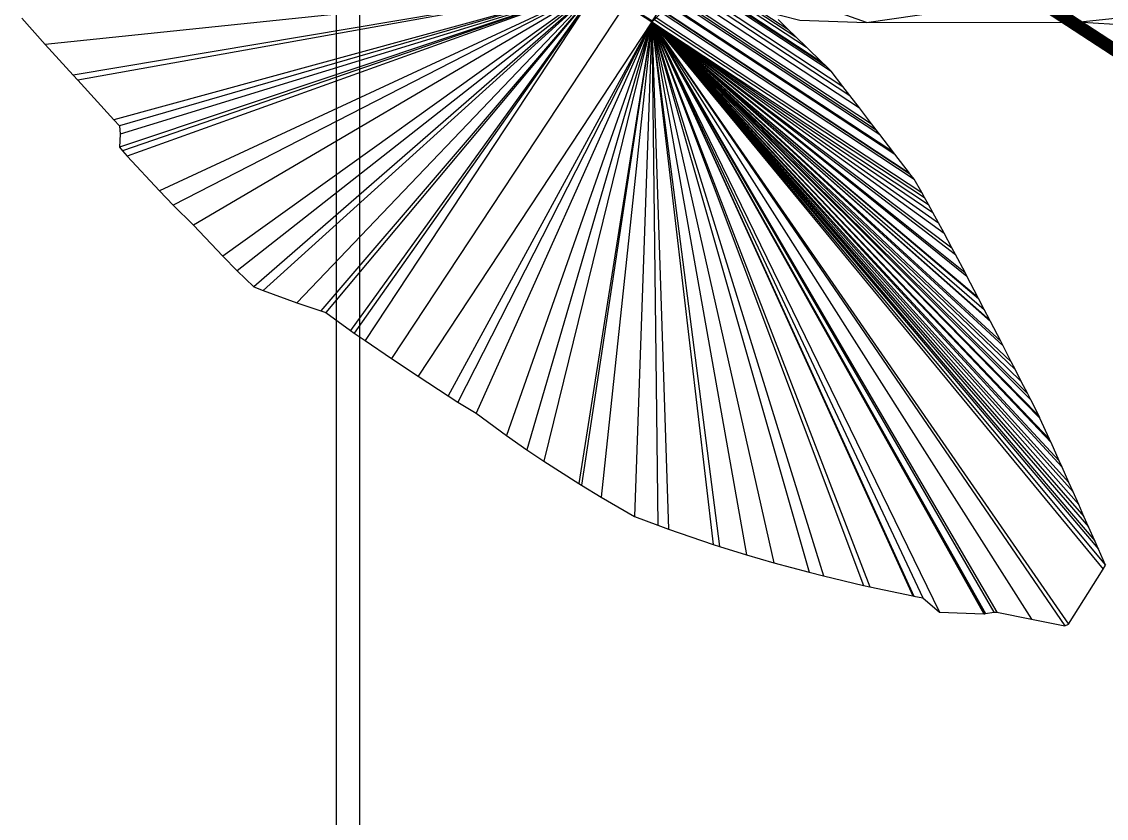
# Model space of a CAD drawing. Header units: inches. Extents: x 2461366 to 2469791, y 7062737 to 7065282.
# Drawn here: x 2466470.8 to 2466640.6, y 7064176.7 to 7064301.4 of the extents above; entities that cross this region are included whole.
import ezdxf

# ---------------------------------------------------------------- set-up
doc = ezdxf.new("R2010")
doc.units = ezdxf.units.IN
doc.header["$LTSCALE"] = 60
doc.header["$MEASUREMENT"] = 0
doc.linetypes.add('DASHED2', pattern=[0.375, 0.25, -0.125])
for name, color, linetype in [('3D', 5, 'Continuous'), ('C-SITE-VOLM', 7, 'Continuous'), ('DRAIN EASEMENT', 7, 'DASHED2'), ('Proposed Ground-C-TINN', 7, 'Continuous'), ('Proposed Ground-C-TINN-BNDY', 7, 'Continuous'), ('VOLLBLS', 7, 'Continuous')]:
    doc.layers.add(name, color=color, linetype=linetype)

# ---------------------------------------------------------------- blocks, each defined once
blk = doc.blocks.new('*U7')
at = {"layer": '3D'}
for p, q in [((2466569.46, 7064301.35, 543.3), (2466579.18, 7064316.09, 543.46)), ((2466561.11, 7064306.85, 543.3), (2466569.46, 7064301.35, 543.3))]:
    blk.add_line(p, q, dxfattribs=at)
at = {"layer": '3D', "color": 1}
for p, q in [((2466575.22, 7064310.09, 543.4), (2466592.04, 7064299, 548.43)), ((2466575.41, 7064310.37, 543.4), (2466590.77, 7064300.24, 548)), ((2466574.42, 7064308.88, 543.38), (2466597.53, 7064293.63, 550.3)), ((2466574.55, 7064309.07, 543.39), (2466596.64, 7064294.51, 550)), ((2466574.64, 7064309.2, 543.39), (2466596.07, 7064295.07, 549.81)), ((2466574.98, 7064309.72, 543.39), (2466593.7, 7064297.38, 549)), ((2466561.11, 7064306.85, 543.3), (2466474.48, 7064297.82, 565.07)), ((2466561.11, 7064306.85, 543.3), (2466478.89, 7064293.04, 564.14)), ((2466561.11, 7064306.85, 543.3), (2466479.6, 7064292.23, 564)), ((2466561.11, 7064306.85, 543.3), (2466485.24, 7064286.03, 562.97)), ((2466561.11, 7064306.85, 543.3), (2466486.12, 7064281.72, 563.07)), ((2466561.11, 7064306.85, 543.3), (2466486.13, 7064285.08, 562.82)), ((2466561.11, 7064306.85, 543.3), (2466486.26, 7064283.78, 562.88)), ((2466561.11, 7064306.85, 543.3), (2466486.6, 7064281.18, 563)), ((2466561.11, 7064306.85, 543.3), (2466487.33, 7064280.36, 562.89)), ((2466561.11, 7064306.85, 543.3), (2466492.38, 7064274.91, 562.24)), ((2466561.11, 7064306.85, 543.3), (2466494.56, 7064272.68, 562)), ((2466561.11, 7064306.85, 543.3), (2466497.74, 7064269.53, 561.68)), ((2466561.11, 7064306.85, 543.3), (2466502.32, 7064264.66, 561.39)), ((2466561.11, 7064306.85, 543.3), (2466504.58, 7064262.38, 561.28)), ((2466561.11, 7064306.85, 543.3), (2466507.17, 7064259.86, 561.18)), ((2466561.11, 7064306.85, 543.3), (2466508.65, 7064259.29, 561)), ((2466561.11, 7064306.85, 543.3), (2466513.88, 7064257.39, 560.4)), ((2466561.11, 7064306.85, 543.3), (2466517.65, 7064256.1, 560)), ((2466561.11, 7064306.85, 543.3), (2466518.43, 7064255.85, 559.92)), ((2466561.11, 7064306.85, 543.3), (2466522.31, 7064253.02, 559.89)), ((2466561.11, 7064306.85, 543.3), (2466522.85, 7064252.64, 559.89)), ((2466561.11, 7064306.85, 543.3), (2466524.58, 7064251.46, 559.89)), ((2466561.11, 7064306.85, 543.3), (2466524.58, 7064251.46, 559.89)), ((2466573.12, 7064306.9, 543.36), (2466601.96, 7064287.88, 552)), ((2466573.56, 7064307.57, 543.37), (2466600.47, 7064289.82, 551.43)), ((2466573.89, 7064308.07, 543.37), (2466599.35, 7064291.27, 551)), ((2466572.19, 7064305.48, 543.35), (2466605.14, 7064283.75, 553.22)), ((2466572.35, 7064305.74, 543.35), (2466604.58, 7064284.48, 553)), ((2466572.56, 7064306.06, 543.35), (2466603.86, 7064285.42, 552.72)), ((2466565.28, 7064304.1, 543.3), (2466528.73, 7064248.67, 559.9)), ((2466570.79, 7064303.37, 543.32), (2466609.88, 7064277.59, 555.03)), ((2466570.81, 7064303.41, 543.32), (2466609.81, 7064277.69, 555)), ((2466571.48, 7064304.42, 543.33), (2466607.53, 7064280.65, 554.13)), ((2466571.58, 7064304.57, 543.34), (2466607.19, 7064281.09, 554)), ((2466470.83, 7064301.93, 565.9), (2466474.48, 7064297.82, 565.07)), ((2466569.77, 7064301.81, 543.31), (2466612.16, 7064273.86, 556)), ((2466569.99, 7064302.15, 543.31), (2466611.72, 7064274.63, 555.81)), ((2466570.6, 7064303.08, 543.32), (2466610.53, 7064276.75, 555.28)), ((2466590.77, 7064300.24, 548), (2466589.23, 7064301.74, 547.48)), ((2466569.46, 7064301.35, 543.3), (2466532.87, 7064245.87, 559.91)), ((2466569.46, 7064301.35, 543.3), (2466532.87, 7064245.87, 559.91)), ((2466569.46, 7064301.35, 543.3), (2466537.58, 7064242.79, 559.97)), ((2466569.46, 7064301.35, 543.3), (2466539.11, 7064241.82, 560)), ((2466569.46, 7064301.35, 543.3), (2466541.95, 7064240.09, 560.08)), ((2466569.46, 7064301.35, 543.3), (2466546.73, 7064236.59, 560.46)), ((2466569.46, 7064301.35, 543.3), (2466549.91, 7064234.37, 560.74)), ((2466569.46, 7064301.35, 543.3), (2466552.58, 7064232.58, 561)), ((2466569.46, 7064301.35, 543.3), (2466558.07, 7064229.06, 561.59)), ((2466569.46, 7064301.35, 543.3), (2466558.45, 7064228.82, 561.64)), ((2466569.46, 7064301.35, 543.3), (2466561.54, 7064226.96, 562)), ((2466569.46, 7064301.35, 543.3), (2466566.76, 7064223.93, 562.66)), ((2466569.46, 7064301.35, 543.3), (2466612.76, 7064272.79, 556.27)), ((2466569.46, 7064301.35, 543.3), (2466570.43, 7064222.54, 563)), ((2466569.46, 7064301.35, 543.3), (2466572.06, 7064221.95, 563.16)), ((2466569.46, 7064301.35, 543.3), (2466579.09, 7064219.54, 563.89)), ((2466569.46, 7064301.35, 543.3), (2466580.08, 7064219.22, 564)), ((2466569.46, 7064301.35, 543.3), (2466584.31, 7064217.91, 564.48)), ((2466569.46, 7064301.35, 543.3), (2466588.59, 7064216.67, 565)), ((2466569.46, 7064301.35, 543.3), (2466594.1, 7064215.19, 565.7)), ((2466569.46, 7064301.35, 543.3), (2466596.37, 7064214.61, 566)), ((2466569.46, 7064301.35, 543.3), (2466602.62, 7064213.13, 566.86)), ((2466569.46, 7064301.35, 543.3), (2466603.62, 7064212.91, 567)), ((2466569.46, 7064301.35, 543.3), (2466610.34, 7064211.49, 567.98)), ((2466569.46, 7064301.35, 543.3), (2466610.49, 7064211.46, 568)), ((2466569.46, 7064301.35, 543.3), (2466611.88, 7064211.18, 568.21)), ((2466569.46, 7064301.35, 543.3), (2466614.5, 7064208.93, 569)), ((2466569.46, 7064301.35, 543.3), (2466621.44, 7064208.66, 569.86)), ((2466569.46, 7064301.35, 543.3), (2466621.58, 7064208.69, 569.88)), ((2466569.46, 7064301.35, 543.3), (2466621.71, 7064208.71, 569.89)), ((2466569.46, 7064301.35, 543.3), (2466623.03, 7064208.94, 570)), ((2466569.46, 7064301.35, 543.3), (2466623.47, 7064208.94, 570.06)), ((2466569.46, 7064301.35, 543.3), (2466628.88, 7064207.82, 571)), ((2466569.46, 7064301.35, 543.3), (2466634.13, 7064206.79, 571.94)), ((2466569.46, 7064301.35, 543.3), (2466634.71, 7064207.06, 571.96)), ((2466569.46, 7064301.35, 543.3), (2466640.14, 7064215.69, 571.06)), ((2466569.46, 7064301.35, 543.3), (2466640.49, 7064216.3, 571)), ((2466569.46, 7064301.35, 543.3), (2466639.4, 7064218.78, 570.35)), ((2466569.46, 7064301.35, 543.3), (2466638.81, 7064220.11, 570)), ((2466569.46, 7064301.35, 543.3), (2466637.85, 7064222.29, 569.43)), ((2466569.46, 7064301.35, 543.3), (2466637.12, 7064223.94, 569)), ((2466569.46, 7064301.35, 543.3), (2466636.31, 7064225.78, 568.52)), ((2466569.46, 7064301.35, 543.3), (2466635.42, 7064227.78, 568)), ((2466569.46, 7064301.35, 543.3), (2466634.77, 7064229.24, 567.62)), ((2466569.46, 7064301.35, 543.3), (2466633.7, 7064231.62, 567)), ((2466569.46, 7064301.35, 543.3), (2466633.23, 7064232.66, 566.73)), ((2466569.46, 7064301.35, 543.3), (2466631.97, 7064235.48, 566)), ((2466569.46, 7064301.35, 543.3), (2466631.71, 7064236.05, 565.85)), ((2466569.46, 7064301.35, 543.3), (2466630.21, 7064239.34, 565)), ((2466569.46, 7064301.35, 543.3), (2466630.2, 7064239.38, 564.99)), ((2466569.46, 7064301.35, 543.3), (2466630.09, 7064239.62, 564.93)), ((2466569.46, 7064301.35, 543.3), (2466628.8, 7064242.16, 564.25)), ((2466569.46, 7064301.35, 543.3), (2466628.32, 7064243.1, 564)), ((2466569.46, 7064301.35, 543.3), (2466627.31, 7064245.08, 563.47)), ((2466569.46, 7064301.35, 543.3), (2466626.4, 7064246.86, 563)), ((2466569.46, 7064301.35, 543.3), (2466625.73, 7064248.16, 562.66)), ((2466569.46, 7064301.35, 543.3), (2466624.46, 7064250.64, 562)), ((2466569.46, 7064301.35, 543.3), (2466624.08, 7064251.36, 561.81)), ((2466569.46, 7064301.35, 543.3), (2466622.49, 7064254.43, 561)), ((2466569.46, 7064301.35, 543.3), (2466622.37, 7064254.65, 560.94)), ((2466569.46, 7064301.35, 543.3), (2466621.49, 7064256.35, 560.49)), ((2466569.46, 7064301.35, 543.3), (2466620.59, 7064258.07, 560.04)), ((2466569.46, 7064301.35, 543.3), (2466620.51, 7064258.25, 560)), ((2466569.46, 7064301.35, 543.3), (2466618.79, 7064261.53, 559.15)), ((2466569.46, 7064301.35, 543.3), (2466618.5, 7064262.1, 559)), ((2466569.46, 7064301.35, 543.3), (2466617, 7064264.94, 558.27)), ((2466569.46, 7064301.35, 543.3), (2466616.45, 7064265.98, 558)), ((2466569.46, 7064301.35, 543.3), (2466615.22, 7064268.28, 557.41)), ((2466569.46, 7064301.35, 543.3), (2466614.34, 7064269.89, 557)), ((2466569.46, 7064301.35, 543.3), (2466613.46, 7064271.52, 556.59)), ((2466569.46, 7064301.35, 543.3), (2466612.76, 7064272.79, 556.27)), ((2466592.04, 7064299, 548.43), (2466590.77, 7064300.24, 548)), ((2466593.7, 7064297.38, 549), (2466592.04, 7064299, 548.43)), ((2466474.48, 7064297.82, 565.07), (2466478.89, 7064293.04, 564.14)), ((2466596.07, 7064295.07, 549.81), (2466593.7, 7064297.38, 549)), ((2466596.64, 7064294.51, 550), (2466596.07, 7064295.07, 549.81)), ((2466478.89, 7064293.04, 564.14), (2466479.6, 7064292.23, 564)), ((2466597.53, 7064293.63, 550.3), (2466596.64, 7064294.51, 550)), ((2466599.35, 7064291.27, 551), (2466597.53, 7064293.63, 550.3)), ((2466479.6, 7064292.23, 564), (2466485.24, 7064286.03, 562.97)), ((2466600.47, 7064289.82, 551.43), (2466599.35, 7064291.27, 551)), ((2466601.96, 7064287.88, 552), (2466600.47, 7064289.82, 551.43)), ((2466603.86, 7064285.42, 552.72), (2466601.96, 7064287.88, 552)), ((2466485.24, 7064286.03, 562.97), (2466486.13, 7064285.08, 562.82)), ((2466486.13, 7064285.08, 562.82), (2466486.26, 7064283.78, 562.88)), ((2466604.58, 7064284.48, 553), (2466603.86, 7064285.42, 552.72)), ((2466605.14, 7064283.75, 553.22), (2466604.58, 7064284.48, 553)), ((2466486.26, 7064283.78, 562.88), (2466486.12, 7064281.72, 563.07)), ((2466607.19, 7064281.09, 554), (2466605.14, 7064283.75, 553.22)), ((2466486.12, 7064281.72, 563.07), (2466486.6, 7064281.18, 563)), ((2466486.6, 7064281.18, 563), (2466487.33, 7064280.36, 562.89)), ((2466607.53, 7064280.65, 554.13), (2466607.19, 7064281.09, 554)), ((2466487.33, 7064280.36, 562.89), (2466492.38, 7064274.91, 562.24)), ((2466609.81, 7064277.69, 555), (2466607.53, 7064280.65, 554.13)), ((2466609.88, 7064277.59, 555.03), (2466609.81, 7064277.69, 555)), ((2466610.53, 7064276.75, 555.28), (2466609.88, 7064277.59, 555.03)), ((2466611.72, 7064274.63, 555.81), (2466610.53, 7064276.75, 555.28)), ((2466492.38, 7064274.91, 562.24), (2466494.56, 7064272.68, 562)), ((2466612.16, 7064273.86, 556), (2466611.72, 7064274.63, 555.81)), ((2466494.56, 7064272.68, 562), (2466497.74, 7064269.53, 561.68)), ((2466612.76, 7064272.79, 556.27), (2466612.16, 7064273.86, 556)), ((2466613.46, 7064271.52, 556.59), (2466612.76, 7064272.79, 556.27)), ((2466612.76, 7064272.79, 556.27), (2466612.76, 7064272.79, 556.27)), ((2466614.34, 7064269.89, 557), (2466613.46, 7064271.52, 556.59)), ((2466497.74, 7064269.53, 561.68), (2466502.32, 7064264.66, 561.39)), ((2466615.22, 7064268.28, 557.41), (2466614.34, 7064269.89, 557)), ((2466616.45, 7064265.98, 558), (2466615.22, 7064268.28, 557.41)), ((2466617, 7064264.94, 558.27), (2466616.45, 7064265.98, 558)), ((2466502.32, 7064264.66, 561.39), (2466504.58, 7064262.38, 561.28)), ((2466618.5, 7064262.1, 559), (2466617, 7064264.94, 558.27)), ((2466504.58, 7064262.38, 561.28), (2466507.17, 7064259.86, 561.18)), ((2466618.79, 7064261.53, 559.15), (2466618.5, 7064262.1, 559)), ((2466620.51, 7064258.25, 560), (2466618.79, 7064261.53, 559.15)), ((2466507.17, 7064259.86, 561.18), (2466508.65, 7064259.29, 561)), ((2466508.65, 7064259.29, 561), (2466513.88, 7064257.39, 560.4)), ((2466513.88, 7064257.39, 560.4), (2466517.65, 7064256.1, 560)), ((2466620.59, 7064258.07, 560.04), (2466620.51, 7064258.25, 560)), ((2466621.49, 7064256.35, 560.49), (2466620.59, 7064258.07, 560.04)), ((2466517.65, 7064256.1, 560), (2466518.43, 7064255.85, 559.92)), ((2466518.43, 7064255.85, 559.92), (2466522.31, 7064253.02, 559.89)), ((2466622.37, 7064254.65, 560.94), (2466621.49, 7064256.35, 560.49)), ((2466622.49, 7064254.43, 561), (2466622.37, 7064254.65, 560.94)), ((2466624.08, 7064251.36, 561.81), (2466622.49, 7064254.43, 561)), ((2466522.31, 7064253.02, 559.89), (2466522.85, 7064252.64, 559.89)), ((2466522.85, 7064252.64, 559.89), (2466524.58, 7064251.46, 559.89)), ((2466524.58, 7064251.46, 559.89), (2466524.58, 7064251.46, 559.89)), ((2466524.58, 7064251.46, 559.89), (2466528.73, 7064248.67, 559.9)), ((2466624.46, 7064250.64, 562), (2466624.08, 7064251.36, 561.81)), ((2466625.73, 7064248.16, 562.66), (2466624.46, 7064250.64, 562)), ((2466528.73, 7064248.67, 559.9), (2466532.87, 7064245.87, 559.91)), ((2466626.4, 7064246.86, 563), (2466625.73, 7064248.16, 562.66)), ((2466532.87, 7064245.87, 559.91), (2466532.87, 7064245.87, 559.91)), ((2466532.87, 7064245.87, 559.91), (2466537.58, 7064242.79, 559.97)), ((2466627.31, 7064245.08, 563.47), (2466626.4, 7064246.86, 563)), ((2466628.32, 7064243.1, 564), (2466627.31, 7064245.08, 563.47)), ((2466537.58, 7064242.79, 559.97), (2466539.11, 7064241.82, 560)), ((2466628.8, 7064242.16, 564.25), (2466628.32, 7064243.1, 564)), ((2466630.09, 7064239.62, 564.93), (2466628.8, 7064242.16, 564.25)), ((2466539.11, 7064241.82, 560), (2466541.95, 7064240.09, 560.08)), ((2466541.95, 7064240.09, 560.08), (2466546.73, 7064236.59, 560.46)), ((2466630.2, 7064239.38, 564.99), (2466630.09, 7064239.62, 564.93)), ((2466630.21, 7064239.34, 565), (2466630.2, 7064239.38, 564.99)), ((2466631.71, 7064236.05, 565.85), (2466630.21, 7064239.34, 565)), ((2466546.73, 7064236.59, 560.46), (2466549.91, 7064234.37, 560.74)), ((2466631.97, 7064235.48, 566), (2466631.71, 7064236.05, 565.85)), ((2466633.23, 7064232.66, 566.73), (2466631.97, 7064235.48, 566)), ((2466549.91, 7064234.37, 560.74), (2466552.58, 7064232.58, 561)), ((2466552.58, 7064232.58, 561), (2466558.07, 7064229.06, 561.59)), ((2466633.7, 7064231.62, 567), (2466633.23, 7064232.66, 566.73)), ((2466634.77, 7064229.24, 567.62), (2466633.7, 7064231.62, 567)), ((2466558.07, 7064229.06, 561.59), (2466558.45, 7064228.82, 561.64)), ((2466558.45, 7064228.82, 561.64), (2466561.54, 7064226.96, 562)), ((2466635.42, 7064227.78, 568), (2466634.77, 7064229.24, 567.62)), ((2466561.54, 7064226.96, 562), (2466566.76, 7064223.93, 562.66)), ((2466636.31, 7064225.78, 568.52), (2466635.42, 7064227.78, 568)), ((2466637.12, 7064223.94, 569), (2466636.31, 7064225.78, 568.52)), ((2466566.76, 7064223.93, 562.66), (2466570.43, 7064222.54, 563)), ((2466637.85, 7064222.29, 569.43), (2466637.12, 7064223.94, 569)), ((2466570.43, 7064222.54, 563), (2466572.06, 7064221.95, 563.16)), ((2466572.06, 7064221.95, 563.16), (2466579.09, 7064219.54, 563.89)), ((2466638.81, 7064220.11, 570), (2466637.85, 7064222.29, 569.43)), ((2466639.4, 7064218.78, 570.35), (2466638.81, 7064220.11, 570)), ((2466579.09, 7064219.54, 563.89), (2466580.08, 7064219.22, 564)), ((2466580.08, 7064219.22, 564), (2466584.31, 7064217.91, 564.48)), ((2466640.49, 7064216.3, 571), (2466639.4, 7064218.78, 570.35)), ((2466584.31, 7064217.91, 564.48), (2466588.59, 7064216.67, 565)), ((2466588.59, 7064216.67, 565), (2466594.1, 7064215.19, 565.7)), ((2466594.1, 7064215.19, 565.7), (2466596.37, 7064214.61, 566)), ((2466634.71, 7064207.06, 571.96), (2466640.14, 7064215.69, 571.06)), ((2466640.14, 7064215.69, 571.06), (2466640.49, 7064216.3, 571)), ((2466596.37, 7064214.61, 566), (2466602.62, 7064213.13, 566.86)), ((2466602.62, 7064213.13, 566.86), (2466603.62, 7064212.91, 567)), ((2466603.62, 7064212.91, 567), (2466610.34, 7064211.49, 567.98)), ((2466610.34, 7064211.49, 567.98), (2466610.49, 7064211.46, 568)), ((2466610.49, 7064211.46, 568), (2466611.88, 7064211.18, 568.21)), ((2466611.88, 7064211.18, 568.21), (2466614.5, 7064208.93, 569)), ((2466614.5, 7064208.93, 569), (2466621.44, 7064208.66, 569.86)), ((2466621.44, 7064208.66, 569.86), (2466621.58, 7064208.69, 569.88)), ((2466621.58, 7064208.69, 569.88), (2466621.71, 7064208.71, 569.89)), ((2466621.71, 7064208.71, 569.89), (2466623.03, 7064208.94, 570)), ((2466623.03, 7064208.94, 570), (2466623.47, 7064208.94, 570.06)), ((2466623.47, 7064208.94, 570.06), (2466628.88, 7064207.82, 571)), ((2466628.88, 7064207.82, 571), (2466634.13, 7064206.79, 571.94)), ((2466634.13, 7064206.79, 571.94), (2466634.71, 7064207.06, 571.96))]:
    blk.add_line(p, q, dxfattribs=at)

msp = doc.modelspace()

# ---------------------------------------------------------------- linework, layer by layer
at = {"layer": '3D', "linetype": 'ByBlock'}
msp.add_polyline3d([(2466841.3, 7064309.46, 546), (2466625.97, 7064345.73, 543.99), (2466624.72, 7064345.92, 543.99), (2466616.01, 7064346.49, 543.91), (2466607.15, 7064345.64, 543.84), (2466598.54, 7064343.36, 543.76), (2466590.41, 7064339.73, 543.69), (2466582.97, 7064334.82, 543.61), (2466576.42, 7064328.79, 543.54), (2466571.06, 7064321.93, 543.46), (2466561.11, 7064306.85, 543.3), (2466569.46, 7064301.35, 543.3), (2466579.18, 7064316.09, 543.46), (2466583.79, 7064321.99, 543.54), (2466589.15, 7064326.92, 543.61), (2466595.23, 7064330.93, 543.69), (2466601.88, 7064333.9, 543.76), (2466608.92, 7064335.76, 543.84), (2466616.17, 7064336.46, 543.91), (2466623.61, 7064335.97, 543.99), (2466624.36, 7064335.86, 543.99), (2466839.64, 7064299.6, 546)], close=True, dxfattribs=at)
at = {"layer": 'C-SITE-VOLM'}
msp.add_lwpolyline([(2466523.71, 7063920.59), (2467563.71, 7063920.59), (2467563.71, 7064650.59), (2466523.71, 7064650.59), (2466523.71, 7063920.59)], dxfattribs=at)
at = {"layer": 'DRAIN EASEMENT', "color": 1, "const_width": 2}
msp.add_lwpolyline([(2466779.45, 7064207.31), (2466533.91, 7064367.39)], dxfattribs=at)
at = {"layer": 'Proposed Ground-C-TINN'}
for p, q in [((2466603.07, 7064301.27, 547), (2466592.24, 7064305.19, 546)), ((2466603.07, 7064301.27, 547), (2466632, 7064305.48, 546)), ((2466636.03, 7064301.32, 547), (2466632, 7064305.48, 546)), ((2466636.03, 7064301.32, 547), (2466663.61, 7064304.21, 546)), ((2466592.63, 7064301.61, 547), (2466603.07, 7064301.27, 547)), ((2466603.07, 7064301.27, 547), (2466636.03, 7064301.32, 547)), ((2466684.59, 7064298.3, 547), (2466636.03, 7064301.32, 547)), ((2466636.03, 7064301.32, 547), (2466665.82, 7064281.89, 548))]:
    msp.add_line(p, q, dxfattribs=at)
at = {"layer": 'Proposed Ground-C-TINN-BNDY'}
msp.add_lwpolyline([(2466784.89, 7064397.58), (2466753.37, 7064364.66), (2466713.42, 7064354.78), (2466611.58, 7064358.8), (2466595.81, 7064359.02), (2466584.81, 7064356.21), (2466575.2, 7064352.76), (2466569.18, 7064347.69), (2466561.15, 7064340.93), (2466558.65, 7064332.78), (2466558.83, 7064329.26), (2466560.77, 7064323.98), (2466564.94, 7064318.32), (2466561.23, 7064306.74), (2466569.62, 7064301.45), (2466579.63, 7064311.74), (2466583.41, 7064305.4), (2466586.9, 7064303.1), (2466592.63, 7064301.61), (2466603.07, 7064301.27), (2466636.03, 7064301.32), (2466665.82, 7064281.89), (2466703.2, 7064262.28)], dxfattribs=at)
at = {"layer": 'VOLLBLS'}
msp.add_lwpolyline([(2466520.06, 7063913.18), (2467627.06, 7063913.18), (2467627.06, 7064666.18), (2466520.06, 7064666.18), (2466520.06, 7063913.18)], dxfattribs=at)

# ---------------------------------------------------------------- block references
at = {"layer": '3D', "linetype": 'ByBlock'}
msp.add_blockref('*U7', (0, 0), dxfattribs=at)

doc.saveas('drawing.dxf')
